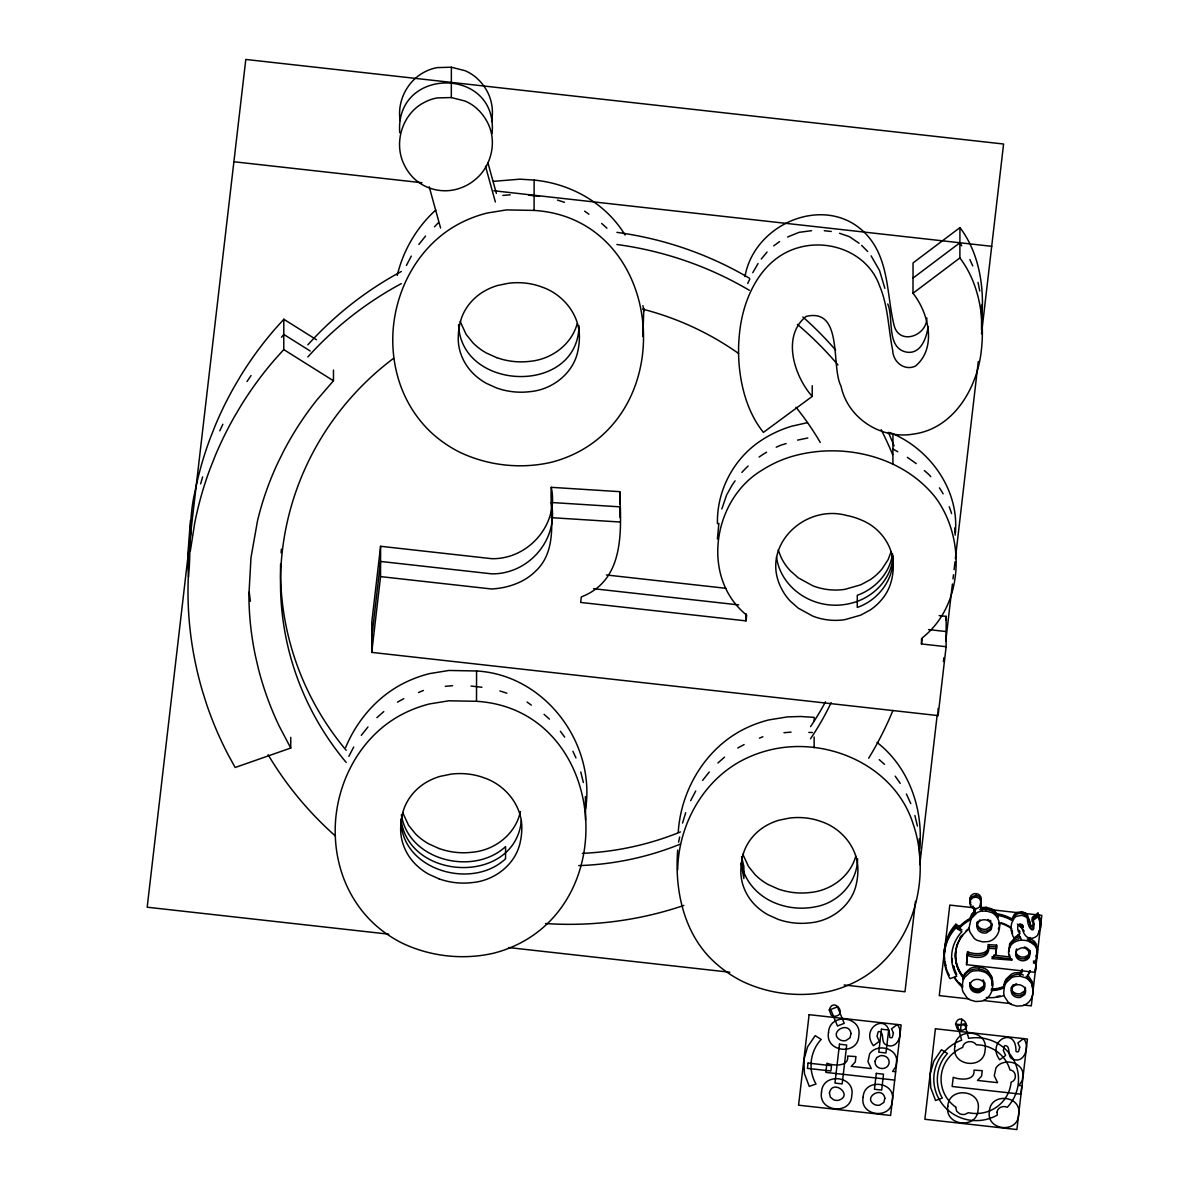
<?xml version="1.0" encoding="UTF-8"?>
<svg xmlns="http://www.w3.org/2000/svg" width="1189" height="1189" viewBox="0 0 1189 1189"><rect width="100%" height="100%" fill="white"/><g stroke="black" fill="none" stroke-linecap="round" stroke-linejoin="round"><path stroke-width="1.5" d="M290.755 737.343L290.74 748.044L235.154 767.485L228.392 755.164A362.273 354.738 0.1 0 1 206.455 703.799L202.249 690.423A374.921 367.119 0.1 0 1 192.796 649.12A362.021 354.5 0.1 0 1 188.219 579.058C191.578 550.225 188.011 520.931 194.818 492.499A361.56 354.054 0.1 0 1 210.156 438.384L215.358 425.246A374.862 367.074 0.1 0 1 234.07 387.094L241.218 374.981A362.14 354.619 0.1 0 1 274.391 329.769L283.814 319.261L316.437 339.727M190.374 550.819L194.758 522.833A361.56 354.054 0.1 0 1 210.096 468.719L215.298 455.58A374.862 367.074 0.1 0 1 234.01 417.413L241.174 405.315A362.14 354.619 0.1 0 1 274.332 360.089L283.77 349.581L283.814 319.261M290.74 748.044L279.177 726.048A323.898 317.166 0.1 0 1 258.281 668.263L255.486 656.224A313.034 306.539 0.1 0 1 248.902 594.976L250.998 557.582L257.537 520.693A313.153 306.658 0.1 0 1 278.018 462.462L283.517 451.359A323.884 317.151 0.1 0 1 317.151 399.653L333.455 380.777L333.485 370.076M939.132 615.605L946.176 616.378L946.117 646.712L938.106 715.6L371.726 652.389L371.785 622.07L380.599 546.286L491.681 558.681C528.659 559.484 559.276 523.977 551.265 487.327L619.781 491.666L620.019 504.344M371.726 652.389L380.554 576.606L380.599 546.286M451.315 97.557L437.21 97.914A42.061 41.184 0.1 0 0 424.518 102.299C402.105 113.52 393.039 143.438 404.557 165.479A48.259 47.263 0.1 0 0 412.033 176.448C420.312 185.543 432.439 190.671 444.701 190.76A43.473 42.566 0.1 0 0 458.315 188.783L462.655 187.223A46.579 45.613 0.1 0 0 474.307 180.312C491.339 167.129 497.567 141.818 487.564 122.571A50.919 49.864 0.1 0 0 479.613 111.246L476.328 108.08A42.076 41.199 0.1 0 0 464.973 101.02L451.315 97.557L451.374 67.223L437.27 67.595A42.061 41.184 0.1 0 0 424.577 71.979C407.158 80.956 396.977 101.333 400.128 120.654M476.507 701.302L448.892 700.797L429.571 703.918A123.017 120.461 0.1 0 0 400.5 715.213C356.388 739.186 332.058 790.893 335.506 840.177A139.128 136.245 0.1 0 0 343.027 876.605C349.834 895.317 361.084 912.394 376.036 925.592A125.499 122.898 0.1 0 0 401.778 942.936C430.046 956.521 463.086 960.251 493.658 953.192A123.076 120.52 0.1 0 0 522.432 941.926C624.27 886.117 599.806 708.897 476.507 701.302L476.566 670.982L448.952 670.462L429.63 673.598A123.017 120.461 0.1 0 0 400.559 684.879C375.65 698.538 356.492 721.396 345.642 747.495M534.084 210.423L506.469 209.903L487.148 213.039A123.076 120.52 0.1 0 0 458.077 224.32C413.965 248.308 389.635 300 393.083 349.298A139.202 136.304 0.1 0 0 400.604 385.712C407.396 404.423 418.662 421.501 433.613 434.698A125.44 122.824 0.1 0 0 459.355 452.043C487.624 465.627 520.663 469.358 551.235 462.298A123.061 120.505 0.1 0 0 580.009 451.032C681.847 395.224 657.383 218.003 534.084 210.423L534.143 180.089L520.069 179.167L493.509 181.323M380.554 576.606L491.622 589.001C507.48 588.079 523.814 582.759 535.347 571.433C558.785 549.764 549.764 515.149 551.265 487.327M946.117 646.712L921.49 643.962L922.203 637.884C964.041 605.142 965.78 537.978 935.297 497.27C901.931 455.432 841.723 441.862 791.532 456.576A115.496 113.104 0.1 0 0 762 470.205C712.91 499.35 700.262 577.72 746.677 615.144L746.008 620.881L580.663 602.437L581.302 596.923C625.251 579.95 621.134 530.101 619.781 491.666M677.671 869.709C678.503 826.028 701.807 782.317 740.702 761.138A119.049 116.581 0.1 0 1 768.778 750.244C826.444 735.501 894.99 765.478 913.301 824.438C932.176 880.365 911.963 950.992 858.503 980.197A118.766 116.299 0.1 0 1 830.71 991.076C801.163 997.883 769.238 994.286 741.921 981.163A121.204 118.692 0.1 0 1 717.056 964.413C684.284 936.531 674.371 891.364 677.7 850.09M746.008 620.881L746.008 613.747M981.579 318.325A159.757 156.443 0.1 0 0 981.178 282.863C978.666 263.096 972.112 243.582 959.939 227.604L913.048 262.918L912.989 293.252C928.609 312.9 937.155 347.976 915.441 366.093C904.457 371.28 892.969 361.917 892.716 350.473C888.287 328.892 888.287 306.153 879.488 285.628C868.104 253.495 830.71 238.617 799.008 247.505C761.971 257.463 743.422 296.611 739.662 332.013A170.874 167.322 0.1 0 0 739.989 372.633C742.857 394.005 749.783 415.377 763.412 432.395L812.206 396.413L812.236 385.712M814.138 747.703L814.153 737.002M814.183 720.95L814.183 717.383L800.583 716.491L787.504 716.893L768.837 719.91A119.049 116.581 0.1 0 0 740.747 730.819C704.126 750.854 680.807 791.057 678.235 832.33M892.894 464.111L892.954 433.777L889.937 432.514M921.49 643.962L921.505 638.612M938.106 715.6L938.121 708.466M955.867 924.21L955.852 927.896L961.886 931.686A39.579 38.761 0.1 0 0 955.153 941.599A38.613 37.81 0.1 0 0 952.166 963.655A39.519 38.702 0.1 0 0 956.699 976.273L949.952 978.636A44.573 43.636 0.1 0 1 945.121 965.958A44.246 43.324 0.1 0 1 944.512 952.33L944.527 948.644A44.409 43.488 0.1 0 1 955.867 924.21L960.385 927.048M812.206 396.413C794.133 376.036 781.426 336.13 806.172 316.393C843.655 307.55 830.754 366.807 841.009 386.113C847.802 418.632 881.525 439.885 913.925 434C953.964 428.382 977.417 387.644 981.326 350.428A159.757 156.443 0.1 0 0 981.133 313.197C978.621 293.415 972.052 273.901 959.88 257.939L959.939 227.604M996.65 945.151L995.951 954.291L991.908 958.602L1012.062 960.132C1006.429 955.599 1007.96 946.072 1013.92 942.535A14.03 13.733 0.1 0 1 1017.516 940.885L1018.854 940.544A17.449 17.092 0.1 0 1 1023.03 940.187L1025.854 940.514A16.438 16.096 0.1 0 1 1029.823 941.792L1034.133 944.854A12.113 11.86 0.1 0 1 1036.303 948.019C1038.383 952.894 1037.848 959.478 1033.375 962.897L1036.288 963.967L1036.288 960.296L1035.307 972.334L966.538 964.665L967.608 951.78C973.687 954.514 989.917 955.703 988.341 944.616L996.65 945.151L995.683 951.096M966.538 964.665L967.608 951.78M970.105 984.135L970.105 982.664L970.09 985.651M980.598 900.326A6.183 6.049 0.1 0 0 979.632 898.958L979.231 898.572A5.113 5.009 0.1 0 0 977.863 897.71C974.504 898.007 977.953 892.478 974.49 893.652A5.113 4.994 0.1 0 0 972.959 894.187L972.483 894.47A6.198 6.079 0.1 0 0 971.22 895.599M979.26 970.596L973.553 970.923A14.937 14.625 0.1 0 0 970.031 972.29L964.755 977.239A16.557 16.215 0.1 0 0 962.852 981.326L962.139 987.465A16.899 16.542 0.1 0 0 963.045 991.894L967.058 997.839A15.234 14.922 0.1 0 0 970.179 999.949L975.664 1001.51L981.341 1001.183A14.952 14.64 0.1 0 0 984.834 999.815C993.707 994.97 995.342 981.029 987.806 974.281A14.654 14.342 0.1 0 0 984.715 972.171L979.26 970.596L979.26 966.925L973.568 967.237A14.937 14.625 0.1 0 0 970.031 968.604L964.755 973.553A16.557 16.215 0.1 0 0 962.852 977.64M969.124 927.851A16.899 16.557 0.1 0 0 970.046 932.28L974.044 938.225A15.234 14.907 0.1 0 0 977.18 940.336L982.649 941.896L988.327 941.584A14.937 14.625 0.1 0 0 991.834 940.217C1000.692 935.371 1002.327 921.416 994.792 914.668A14.669 14.357 0.1 0 0 991.715 912.558L986.246 910.997L986.261 907.311L980.553 907.623M967.608 955.466C977.611 959.3 991.507 958.275 988.341 944.616M990.705 920.39L990.69 921.861L990.021 921.014M1020.251 976.243L1014.752 976.541A14.461 14.149 0.1 0 0 1011.334 977.863L1006.236 982.649A15.992 15.665 0.1 0 0 1004.408 986.602L1003.709 992.533A16.334 16.007 0.1 0 0 1004.601 996.798L1008.465 1002.55A14.714 14.417 0.1 0 0 1011.482 1004.586L1016.788 1006.102L1022.272 1005.79A14.417 14.119 0.1 0 0 1025.646 1004.467C1034.207 999.786 1035.797 986.305 1028.515 979.781A14.164 13.867 0.1 0 0 1025.527 977.744L1020.251 976.243L1020.266 972.557L1014.752 972.855A14.461 14.149 0.1 0 0 1011.349 974.192L1006.251 978.963A15.992 15.665 0.1 0 0 1004.408 982.917L1003.694 987.375M1029.823 941.807L1029.823 938.121A16.438 16.096 0.1 0 0 1028.544 937.586M1037.967 913.078L1037.952 916.764L1040.538 923.481A19.396 18.994 0.1 0 1 1040.553 928L1037.536 935.267A8.873 8.68 0.1 0 1 1035.277 937.125C1026.731 941.911 1021.708 931.715 1021.886 924.626C1016.833 921.148 1016.491 931.537 1020.028 933.573L1014.098 937.943A12.559 12.291 0.1 0 1 1012.865 936.07L1011.259 930.69A20.748 20.317 0.1 0 1 1011.215 925.755A18.058 17.686 0.1 0 1 1011.854 922.709L1014.217 918.19A8.531 8.353 0.1 0 1 1016.506 916.303L1021.931 915.307L1025.899 916.927A7.669 7.52 0.1 0 1 1027.445 918.711C1027.697 931.344 1037.581 934.807 1032.26 921.059L1032.26 917.373L1037.967 913.078L1040.538 919.796A19.396 18.994 0.1 0 1 1040.568 924.314L1039.929 927.212M1034.103 923.511L1032.988 927.777A1.62 1.59 0.1 0 1 1032.32 928.148L1030.967 928.074A1.546 1.516 0.1 0 1 1030.358 927.613C1032.215 915.976 1017.695 906.568 1012.196 919.87M401.02 819.92C400.886 869.962 471.765 890.65 505.563 858.755L505.578 846.613C473.267 876.427 408.436 860.613 401.362 814.762M579.028 325.771C577.765 395.833 460.738 391.463 458.582 324.582M857.551 858.651C857.522 882.283 838.438 902.808 815.505 906.791A69.066 67.639 0.1 0 1 772.82 902.035C756.932 894.812 743.779 880.276 741.505 862.56M955.139 535.139L955.183 531.572M991.715 923.898L991.745 926.499A8.204 8.026 0.1 0 1 991.567 928.059L991.24 929.129A5.603 5.499 0.1 0 1 990.734 930.066L986.424 932.889A8.68 8.486 0.1 0 1 981.059 932.295L980.449 931.983A7.327 7.179 0.1 0 1 978.829 930.779A6.257 6.138 0.1 0 1 977.655 929.144L977.388 928.52A5.588 5.469 0.1 0 1 977.12 927.494L977.046 926.394A8.219 8.055 0.1 0 1 977.224 924.819L977.551 923.749A5.603 5.484 0.1 0 1 978.057 922.813L978.458 922.263A6.272 6.138 0.1 0 1 979.974 920.94A7.342 7.193 0.1 0 1 981.832 920.108L982.486 919.944A8.65 8.472 0.1 0 1 985.22 919.825A8.115 7.951 0.1 0 1 987.212 920.301A8.219 8.055 0.1 0 1 988.46 920.895L989.545 921.668A6.495 6.361 0.1 0 1 990.809 923.154L991.403 924.358A5.618 5.499 0.1 0 1 991.671 925.384L989.887 929.263L986.424 931.046A8.665 8.486 0.1 0 1 981.059 930.452L977.388 926.677L977.432 921.505M1015.703 951.616L1015.986 954.395A6.748 6.614 0.1 0 0 1018.334 957.457L1019.463 958.141A7.446 7.297 0.1 0 0 1024.65 958.72L1028.901 955.822L1029.54 950.383M1037.343 952.805L1037.388 949.996A12.217 11.964 0.1 0 0 1034.133 943.011L1027.222 938.998M741.178 863.556L743.853 878.567L743.868 866.439L741.535 856.57M892.984 555.263C894.871 578.374 878.82 600.073 857.269 607.416L857.284 595.288C875.297 588.882 890.175 572.89 892.508 553.554M970.061 982.694L971.012 987.494L974.073 990.065A8.665 8.472 0.1 0 0 979.439 990.66L982.783 988.98M1011.363 987.435L1011.72 992.131L1011.735 987.048M1029.867 950.591L1029.689 955.763A5.93 5.811 0.1 0 1 1028.901 957.68L1028.5 958.2A6.673 6.525 0.1 0 1 1026.508 959.85L1024.65 960.563A7.461 7.312 0.1 0 1 1019.463 959.984L1017.829 958.884A6.673 6.525 0.1 0 1 1016.253 956.833L1015.986 956.224A5.677 5.559 0.1 0 1 1015.659 954.559L1016.149 951.676A5.306 5.202 0.1 0 1 1016.625 950.784A6.272 6.138 0.1 0 1 1017.457 949.773L1020.875 948.049A8.531 8.353 0.1 0 1 1024.205 948.034A8.234 8.07 0.1 0 1 1026.092 948.629L1029.525 952.211A5.469 5.351 0.1 0 1 1029.793 953.206L1028.901 956.565A6.718 6.584 0.1 0 1 1026.3 958.854L1025.498 959.196L1026.3 957.383A6.718 6.584 0.1 0 0 1028.901 955.094L1029.496 953.875M399.712 132.752C394.852 65.885 498.756 66.569 492.053 133.554M955.57 1024.086L957.427 1029.08A5.246 5.142 0.1 0 0 960.444 1030.402C974.965 1029.644 959.582 1010.115 955.57 1024.086L966.761 1025.334M585.568 820.098L585.404 796.511M642.892 336.532L643.739 310.879L642.967 305.618M919.662 856.66L919.275 838.795M992.473 985.919C996.174 967.92 967.073 961.886 962.852 979.483M999.459 926.305L999.563 923.199M1033.018 990.972L1031.784 982.411L1026.181 976.258M190.27 539.301L191.102 532.092M717.443 523.74C716.64 490.403 733.955 457.839 762.045 439.885A115.496 113.104 0.1 0 1 791.592 426.242L807.45 422.66M717.413 538.914L718.884 523.338M981.534 329.933L981.549 305.112M955.376 532.821C959.181 490.492 930.972 450.482 892.954 433.777M620.108 517.705L619.751 506.826L551.235 502.486C559.246 539.271 528.615 574.436 491.652 573.841L380.569 561.446L371.756 637.23M585.597 809.025C595.704 742.709 544.503 674.758 476.566 670.982M643.65 311.637L643.903 308.397M919.692 848.515C923.496 809.174 908.857 766.935 876.992 742.412M999.473 924.462L999.592 922.887M190.433 520.5L188.278 548.738A362.021 354.5 0.1 0 0 188.397 576.858M945.745 620.004L946.176 616.378M915.5 901.366L904.992 991.775L844.145 984.982M919.781 864.611L937.185 715.005M943.412 661.485L943.828 657.799M945.76 641.198L952.419 583.992M952.998 578.954L953.489 574.763M954.083 569.739L954.99 561.847M955.361 558.681L978.294 361.486M981.519 333.841L1003.59 144.018L245.796 59.45L147.183 907.207L388.729 934.168M966.538 962.822L967.608 953.623C973.746 956.164 989.872 957.606 988.327 946.459L996.65 946.994L995.683 952.939M1029.852 950.962L1029.704 952.092M1033.375 961.054L1036.288 962.139M1035.307 970.492L1036.095 963.803M960.444 1030.402L961.812 1019.122M992.235 985.622L991.73 976.57L987.821 970.596A14.654 14.342 0.1 0 0 984.73 968.485L979.26 966.925M1032.795 990.615L1032.305 981.876L1028.515 976.11A14.164 13.867 0.1 0 0 1027.415 975.218M491.547 121.546C493.465 111.692 492.187 101.214 487.624 92.237A50.919 49.864 0.1 0 0 479.672 80.911L476.388 77.761A42.076 41.199 0.1 0 0 465.018 70.686L451.374 67.223M1034.088 923.259C1030.224 931.849 1028.975 918.384 1027.459 915.025A7.669 7.52 0.1 0 0 1025.899 913.241L1021.931 911.621L1016.506 912.617A8.531 8.353 0.1 0 0 1014.217 914.504L1011.854 919.038M200.659 483.864L202.635 476.878M721.827 508.981L726.642 494.921L732.052 485.261A104.439 102.269 0.1 0 1 735.084 480.832M678.592 842.184L679.662 836.982M682.531 823.07L685.711 812.726M1003.798 987.717C1004.437 978.354 1014.633 971.814 1023.417 975.054M521.406 820.291C515.179 885.656 408.288 881.287 400.961 819.102M928.074 326.603C926.707 337.661 920.881 354.396 906.702 352.152C885.924 348.258 893.875 318.399 887.752 303.953M1025.527 990.14L1023.774 993.826L1020.43 995.55A8.382 8.219 0.1 0 1 1015.243 994.97L1012.285 992.503L1011.393 989.991M892.88 557.953C890.65 580.559 871.953 598.513 850.328 603.432A61.352 60.089 0.1 0 1 807.658 598.662C791.428 590.651 778.78 575.119 776.506 556.898M520.351 811.567C515.863 834.009 494.698 850.313 472.36 852.231A70.968 69.497 0.1 0 1 439.157 848.53M397.23 275.432C403.205 250.448 416.744 227.203 435.843 209.977M969.466 919.528L971.755 913.94L975.783 909.763M1039.914 928.728L1040.286 920.137L1037.952 914.921L1032.26 919.216M970.194 897.472L970.001 900.281A6.227 6.108 0.1 0 0 970.521 901.856A5.9 5.782 0.1 0 0 970.789 902.332M1037.016 953.741L1036.095 956.045M926.826 318.013C926.84 335.863 899.791 345.598 894.217 325.905C886.89 296.641 889.342 263.215 869.679 238.29C831.973 191.087 754.777 220.545 744.968 276.591M577.17 323.72C571.523 344.751 551.191 359.435 529.922 361.337A71.013 69.527 0.1 0 1 496.749 357.636M855.753 856.154C850.298 876.471 830.665 890.665 810.11 892.508A68.739 67.312 0.1 0 1 793.806 892.582A68.769 67.342 0.1 0 1 777.933 888.911L767.975 884.423A58.38 57.161 0.1 0 1 755.178 874.762L748.49 866.469L742.813 854.192M891.156 551.666L888.109 559.662L882.104 568.877A55.051 53.906 0.1 0 1 870.229 579.697L860.777 584.81L844.918 589.343A61.025 59.762 0.1 0 1 828.599 589.655A61.159 59.896 0.1 0 1 812.726 585.746L798.324 577.854L790.299 570.765A55.051 53.906 0.1 0 1 781.203 557.611L778.171 550.002M998.359 928.921L998.849 927.494M219.802 430.834L222.863 424.265M406.415 265.429L411.29 256.111M348.853 756.323L353.713 747.004M690.631 800.717L695.699 791.012M969.852 919.87L974.623 912.498M980.435 903.818L981.178 900.549A6.346 6.213 0.1 0 0 981.178 898.706M747.703 283.502L749.873 278.865M752.756 272.682L758.077 263.527M1016.03 950.16L1016.625 948.941M1038.696 931.819L1039.587 930.006M977.432 922.976L979.974 919.84M247.015 381.535L251.057 375.531M1036.095 957.888L1037.447 949.535L1036.318 944.334A12.113 11.86 0.1 0 0 1034.133 941.168L1029.823 938.121M981.178 902.392A6.346 6.213 0.1 0 1 981.044 904.071A5.559 5.455 0.1 0 1 980.435 905.661L980.122 906.137A6.079 5.96 0.1 0 1 978.993 907.341A5.663 5.544 0.1 0 1 977.061 908.366A5.276 5.172 0.1 0 1 975.396 908.604L972.23 907.579A5.41 5.306 0.1 0 1 971.428 906.865A5.9 5.782 0.1 0 1 970.521 905.542A6.227 6.108 0.1 0 1 970.001 903.967L970.179 901.158A5.529 5.41 0.1 0 1 971.22 899.285A6.198 6.079 0.1 0 1 972.468 898.156L972.944 897.873A5.113 4.994 0.1 0 1 974.49 897.338L976.199 897.294M418.87 244.429L425.543 236.076M361.293 735.322L367.966 726.969M702.61 780.385L709.268 771.988M761.257 259.024L767.068 252.053M281.54 337.26L283.799 334.421L310.195 350.993M1012.344 985.815L1013.177 984.804M1012.344 986.558L1014.202 984.745M434.475 226.772L438.31 222.789M376.898 717.666L383.779 711.587M717.903 762.996L724.532 757.125M773.697 245.87L779.568 241.575M981.891 989.694L984.373 986.558L984.418 982.129M913.018 278.077L959.909 242.779L961.723 245.826M912.989 293.252L959.88 257.939M1032.26 921.059L1037.952 916.764M397.483 702.134L403.799 698.671M737.774 748L744.121 744.552M787.608 236.997L799.038 232.345L811.582 230.681M1025.498 958.468L1027.058 957.68M418.513 692.518L423.418 690.467M759.444 738.161L762.848 736.734M786.107 443.586L781.173 445.087A104.439 102.269 0.1 0 0 776.209 447.198M797.626 440.108L807.821 437.968M1018.854 938.701L1016.253 939.488A12.678 12.41 0.1 0 0 1010.293 944.363L1008.644 952.107M1015.361 984.15L1016.625 983.779M502.858 195.427L510.185 194.803M783.967 732.721L791.042 732.112M979.81 909.674C986.736 907.668 995.163 910.611 998.18 917.447M445.281 686.321L452.608 685.696M824.274 230.725L831.245 231.469M528.585 195.145L539.509 196.363M471.022 686.038L481.931 687.257M808.817 732.439L812.384 732.513M551.206 517.646L619.722 522.001M988.327 948.302L996.65 948.822M986.246 910.997L980.553 911.309A14.952 14.64 0.1 0 0 977.016 912.676L970.997 918.919L969.124 927.851M233.891 161.749L421.961 182.734M493.866 190.76L991.7 246.316M606.435 574.971L725.84 588.302M593.549 588.704L738.681 604.904M928.55 629.59L946.147 631.552M973.717 907.757L949.803 905.082L939.265 995.609L968.723 998.894M981.088 908.574L1041.817 915.352L1031.294 1005.879L1023.922 1005.047M993.736 955.124L1010.16 956.952M991.908 956.759L1011.988 959.003M508.565 947.544L729.823 972.23M983.437 1000.529L1011.051 1003.62M895.599 1071.705L892.612 1071.378L895.986 1066.384L896.699 1059.577A12.217 11.964 0.1 0 0 893.444 1052.592C888.867 1047.999 881.554 1046.796 875.565 1049.07A12.678 12.41 0.1 0 0 869.605 1053.944L867.955 1061.688L871.299 1068.569L851.22 1066.34L855.263 1062.03L855.961 1056.575L847.653 1056.04C849.184 1067.187 833.058 1065.745 826.92 1063.204L825.85 1072.404L894.633 1080.073M976.214 893.608L977.863 894.024A5.113 5.009 0.1 0 1 979.246 894.886L979.647 895.272A6.183 6.049 0.1 0 1 980.613 896.64M534.143 180.089C570.631 183.552 605.974 203.304 625.072 235.05M986.261 907.311L991.715 908.872A14.669 14.357 0.1 0 1 994.807 910.982L998.18 915.604M1020.266 972.557L1021.901 972.81M557.478 200.079L564.448 202.308M499.9 690.972L506.871 693.187M839.597 233.282L849.466 236.7L859.112 243.284M1024.324 946.949L1026.092 947.529M496.616 357.621L486.316 352.97A60.401 59.138 0.1 0 1 473.059 342.967L466.133 334.391L460.262 321.684M439.038 848.515L428.739 843.863A60.357 59.108 0.1 0 1 415.481 833.861L408.555 825.285L402.685 812.577M438.994 878.849L428.679 874.197A60.357 59.108 0.1 0 1 415.437 864.195C406.014 854.728 400.277 841.515 400.678 828.079A67.743 66.331 0.1 0 1 402.179 815.134C404.884 801.921 413.519 790.328 424.859 783.194A60.476 59.227 0.1 0 1 440.064 776.372L451.166 774.113A71.072 69.586 0.1 0 1 468.05 774.024A66.807 65.425 0.1 0 1 484.473 777.963C505.682 785.245 522.506 806.053 521.808 828.956A67.535 66.138 0.1 0 1 520.292 841.901C515.818 864.344 494.639 880.648 472.301 882.565A70.968 69.497 0.1 0 1 439.098 878.864M892.924 448.937L897.725 451.731M907.341 457.319L916.214 463.606M987.851 919.469L989.025 920.152M283.77 349.581L333.455 380.777M961.886 929.843L955.852 926.053C944.854 937.779 941.257 955.644 947.039 970.655M584.631 211.152L588.897 214.228M601.664 223.443L606.955 228.199M879.221 759.637L884.542 764.378M527.069 702.045L531.32 705.107M544.101 714.336L549.377 719.092M1027.222 948.168L1028.961 949.952M861.624 245.395L867.688 251.488M924.343 470.591L928.416 474.099A100.619 98.524 0.1 0 1 930.794 476.67M895.198 776.164L900.222 783.343M560.405 731.294L564.686 737.15M871.121 255.873L879.518 270.453L884.869 288.362M983.035 979.885L983.823 980.925M1018.973 930.274L1020.028 931.745M971.086 904.621C965.2 897.011 980.316 890.962 981.178 900.549A5.559 5.455 0.1 0 1 980.435 901.975M969.867 259.559L972.736 265.905M906.404 793.984L910.804 803.63M572.935 751.314L575.966 757.958M1009.253 954.485L1009.803 955.599M956.699 974.43L953.266 966.152M947.767 972.201L949.223 975.262M1033.092 920.494L1033.731 921.951M1025.23 989.159L1024.665 987.985A6.272 6.138 0.1 0 0 1023.432 986.543L1021.188 985.235A7.847 7.684 0.1 0 0 1019.27 984.774A8.368 8.189 0.1 0 0 1016.625 984.878L1015.986 985.042A7.089 6.941 0.1 0 0 1014.202 985.844A6.049 5.93 0.1 0 0 1012.731 987.123L1012.329 987.658A5.544 5.425 0.1 0 0 1011.735 988.891L1011.542 989.59A7.951 7.788 0.1 0 0 1011.363 991.106L1011.438 992.176A5.395 5.291 0.1 0 0 1011.69 993.172L1011.958 993.781A6.049 5.915 0.1 0 0 1013.087 995.342A7.089 6.941 0.1 0 0 1014.648 996.516L1015.243 996.813A8.397 8.234 0.1 0 0 1020.415 997.393L1024.591 994.658A5.573 5.455 0.1 0 0 1025.2 993.424L1025.394 992.726A7.907 7.743 0.1 0 0 1025.572 991.21L1025.542 990.482A5.573 5.455 0.1 0 0 1025.23 989.159L1025.2 989.753A5.573 5.455 0.1 0 1 1024.606 990.987L1020.43 993.707A8.397 8.234 0.1 0 1 1015.243 993.142L1014.648 992.845A7.089 6.941 0.1 0 1 1013.102 991.671A6.049 5.915 0.1 0 1 1011.958 990.095L1011.705 989.486A5.395 5.291 0.1 0 1 1011.438 988.505L1011.363 987.791M1012.538 931.7L1011.973 930.229M914.876 815.476L917.418 826.028M580.782 771.988L583.353 782.496M1011.542 930.497L1012.538 933.528M978.012 282.387L979.751 290.978M980.375 904.22L982.159 910.7M980.375 904.963L981.713 909.808M980.375 905.691L981.713 910.551M973.806 907.697L975.143 912.543M973.806 908.426L975.143 913.286M972.914 905.929L975.143 914.014M487.966 162.997L496.363 193.421M485.484 166.192L495.352 201.981M429.214 186.822L440.569 227.991M970.09 984.18L971.012 986.766L974.073 989.322A8.665 8.472 0.1 0 0 979.439 989.917L982.783 988.252L982.783 989.724L979.424 991.403A8.665 8.472 0.1 0 1 974.073 990.794L970.997 988.237L970.09 984.923M1025.23 987.316L1025.542 988.654M1008.896 951.468L1009.639 943.694L1013.935 938.864A14.03 13.733 0.1 0 1 1017.516 937.2L1018.854 936.858A17.449 17.092 0.1 0 1 1020.236 936.635M1022.436 924.789L1022.971 927.583M1022.971 925.741L1023.194 927.182M951.854 958.839L952.226 961.797M249.229 592.167L250.389 601.218M977.046 922.709L977.135 923.823A5.588 5.469 0.1 0 0 977.403 924.834L977.67 925.458A6.257 6.138 0.1 0 0 978.844 927.093A7.327 7.179 0.1 0 0 980.449 928.312L981.059 928.609A8.68 8.486 0.1 0 0 986.424 929.218L990.749 926.38A5.603 5.499 0.1 0 0 991.24 925.443L991.581 924.388A8.204 8.026 0.1 0 0 991.745 923.199M892.924 710.457A348.749 341.511 0.1 0 1 868.683 758.225M683.838 905.438A348.749 341.511 0.1 0 1 545.439 923.526M335.476 836.075A348.749 341.511 0.1 0 1 268.12 754.762M307.832 356.953A348.749 341.511 0.1 0 1 401.302 283.621M616.883 244.503A348.749 341.511 0.1 0 1 749.323 290.279M797.343 324.359A348.749 341.511 0.1 0 1 837.933 364.904M881.138 429.69A348.749 341.511 0.1 0 1 892.642 454.57M307.862 344.825A348.749 341.511 0.1 0 1 401.332 271.478M616.913 232.375A348.749 341.511 0.1 0 1 749.338 278.152M802.872 316.987A348.749 341.511 0.1 0 1 835.659 350.101M888.257 432.276A348.749 341.511 0.1 0 1 894.054 445.845M831.185 702.64A288.927 282.923 0.1 0 1 810.526 738.755M680.42 844.056A288.927 282.923 0.1 0 1 578.746 865.607M346.192 762.431A288.927 282.923 0.1 0 1 393.589 358.32M642.818 309.185A288.927 282.923 0.1 0 1 738.562 353.46M795.961 407.233A288.927 282.923 0.1 0 1 820.276 442.457M825.493 701.822A288.927 282.923 0.1 0 1 810.541 726.628M680.45 831.928A288.927 282.923 0.1 0 1 582.432 853.345M346.207 750.304A288.927 282.923 0.1 0 1 280.604 563.749M281.094 552.796A288.927 282.923 0.1 0 1 281.362 549.199M1030.15 970.893A42.343 41.466 0.1 0 1 1027.311 976.778M1003.813 995.594A42.343 41.466 0.1 0 1 986.305 997.482M962.629 987.405A42.343 41.466 0.1 0 1 954.187 977.477M958.2 929.441A42.343 41.466 0.1 0 1 970.774 919.543M995.862 915.084A42.343 41.466 0.1 0 1 1011.794 920.36M1017.368 924.121A42.343 41.466 0.1 0 1 1024.219 931.091M962.629 985.934A42.343 41.466 0.1 0 1 959.449 982.887M958.2 927.97A42.343 41.466 0.1 0 1 970.774 918.071M995.862 913.598A42.343 41.466 0.1 0 1 1011.809 918.874M1019.865 924.834A42.343 41.466 0.1 0 1 1022.154 927.152M1029.065 937.526A42.343 41.466 0.1 0 1 1030.283 940.425M1022.258 970.893A35.09 34.362 0.1 0 1 1019.776 975.218M1003.679 988.074A35.09 34.362 0.1 0 1 991.373 990.556M963.432 978.027A35.09 34.362 0.1 0 1 969.184 928.951M998.819 922.827A35.09 34.362 0.1 0 1 1011.809 928.891M1018.052 934.896A35.09 34.362 0.1 0 1 1021.217 939.548M1022.272 969.421A35.09 34.362 0.1 0 1 1019.776 973.732M1003.679 986.602A35.09 34.362 0.1 0 1 991.388 989.085M963.432 976.555A35.09 34.362 0.1 0 1 956.015 948.644M956.491 946.474A35.09 34.362 0.1 0 1 957.115 944.304M959.924 937.972A35.09 34.362 0.1 0 1 961.158 935.981M944.527 952.33A44.409 43.488 0.1 0 1 955.852 927.896M944.556 958.884A44.246 43.324 0.1 0 1 944.512 948.644M945.968 965.602A44.573 43.636 0.1 0 1 945.136 962.273M954.128 967.177A39.519 38.702 0.1 0 1 953.608 965.78M952.419 961.44A39.519 38.702 0.1 0 1 952.136 959.969A38.613 37.81 0.1 0 1 951.943 958.483M970.283 897.695A5.559 5.455 0.1 0 1 971.324 895.793M980.583 896.833A5.559 5.455 0.1 0 1 981.163 898.914M980.435 900.311A5.529 5.41 0.1 0 1 980.999 902.362M962.614 986.766A16.899 16.542 0.1 0 1 962.317 985.295M984.745 982.813A8.204 8.026 0.1 0 1 984.581 983.987L984.373 984.715A5.752 5.633 0.1 0 1 983.749 985.993L979.439 988.817A8.665 8.486 0.1 0 1 974.073 988.222L973.464 987.91A7.327 7.179 0.1 0 1 971.844 986.707A6.257 6.138 0.1 0 1 970.685 985.072L970.402 984.447A5.588 5.469 0.1 0 1 970.135 983.422M1011.586 920.033A18.058 17.686 0.1 0 1 1011.854 919.038M1029.689 952.077A5.93 5.811 0.1 0 1 1028.916 953.994L1028.515 954.529A6.673 6.525 0.1 0 1 1026.508 956.179L1024.65 956.877A7.461 7.312 0.1 0 1 1019.478 956.298L1017.829 955.198A6.673 6.525 0.1 0 1 1016.253 953.147L1016.001 952.552A5.677 5.559 0.1 0 1 1015.807 951.899M939.414 487.832A100.619 98.524 0.1 0 1 943.115 493.836M949.223 506.767A100.619 98.524 0.1 0 1 951.572 513.589M954.752 527.946A100.619 98.524 0.1 0 1 955.198 531.572M741.877 472.405A104.439 102.269 0.1 0 1 748.104 466.029M759.102 457.052A104.439 102.269 0.1 0 1 766.593 452.206M1030.016 970.506A42.343 41.466 0.1 0 1 1027.801 975.203M1000.053 995.892A42.343 41.466 0.1 0 1 996.501 996.531M961.633 985.77A42.343 41.466 0.1 0 1 954.767 977.655M958.453 928.416A42.343 41.466 0.1 0 1 971.086 918.636M997.051 914.504A42.343 41.466 0.1 0 1 1011.913 919.677M1018.988 924.76A42.343 41.466 0.1 0 1 1021.485 927.167M1022.466 969.748A35.09 34.362 0.1 0 1 1019.999 974.148M1004.571 986.974A35.09 34.362 0.1 0 1 991.284 989.828M963.997 977.938A35.09 34.362 0.1 0 1 962.778 934.465M966.092 930.853A35.09 34.362 0.1 0 1 968.574 928.683M1001.391 922.813A35.09 34.362 0.1 0 1 1011.081 927.628M1018.795 935.104A35.09 34.362 0.1 0 1 1020.786 938.062M893.415 1033.078L892.3 1037.358A1.62 1.59 0.1 0 1 891.631 1037.729L890.279 1037.655A1.546 1.516 0.1 0 1 889.669 1037.194C890.041 1010.858 859.335 1027.043 873.41 1045.696L879.34 1041.311L877.021 1036.303L878.151 1031.889A1.724 1.694 0.1 0 1 878.864 1031.517C885.032 1031.71 880.306 1042.723 886.132 1044.819C897.769 1050.645 904.205 1032.23 897.264 1024.502L891.572 1028.797L893.415 1033.078M1019.716 1047.182L1018.601 1051.448A1.62 1.59 0.1 0 1 1017.933 1051.819L1016.58 1051.745A1.546 1.516 0.1 0 1 1015.971 1051.299C1016.342 1024.963 985.636 1041.133 999.711 1059.785L1005.641 1055.416L1003.323 1050.392L1004.452 1045.978A1.724 1.694 0.1 0 1 1005.166 1045.607C1011.334 1045.815 1006.607 1056.813 1012.434 1058.909C1024.071 1064.735 1030.506 1046.32 1023.566 1038.606L1017.873 1042.887L1019.716 1047.182M955.718 1107.078L956.625 1111.18L959.686 1113.736A8.665 8.472 0.1 0 0 965.052 1114.331L968.396 1112.666A35.09 34.362 0.1 0 0 1011.111 1082.139C1017.398 1080.385 1016.446 1070.486 1009.937 1069.892A35.09 34.362 0.1 0 0 976.318 1044.804C973.018 1039.691 963.343 1040.895 962.718 1047.42A35.09 34.362 0.1 0 0 955.718 1107.078M851.042 1033.479L850.061 1037.804L845.736 1040.628A8.665 8.486 0.1 0 1 840.37 1040.033C827.529 1032.884 848.574 1019.999 851.042 1033.479M875.015 1061.197L875.312 1063.962A6.748 6.614 0.1 0 0 877.645 1067.038L878.79 1067.722A7.446 7.297 0.1 0 0 883.962 1068.302L885.225 1067.885A6.748 6.614 0.1 0 0 888.213 1065.403C890.591 1061.851 888.317 1056.724 884.155 1055.921A8.501 8.323 0.1 0 0 880.202 1055.787L876.769 1057.511L875.015 1061.197M884.854 1098.22L883.903 1102.396L879.741 1105.131A8.382 8.219 0.1 0 1 874.554 1104.551C862.144 1097.655 882.491 1085.2 884.854 1098.22M1023.001 1073.667L1022.287 1080.474L1018.914 1085.468L1021.901 1085.81L1020.935 1094.177L952.151 1086.493L953.221 1077.293C959.36 1079.835 975.485 1081.291 973.954 1070.13L982.263 1070.665L981.564 1076.119L977.521 1080.429L997.601 1082.674L994.257 1075.777L995.906 1068.049A12.678 12.41 0.1 0 1 1001.866 1063.159C1007.856 1060.885 1015.168 1062.089 1019.746 1066.682A12.217 11.964 0.1 0 1 1023.001 1073.667M829.417 1092.944L830.323 1097.075L833.385 1099.647A8.665 8.472 0.1 0 0 838.75 1100.241C853.836 1095.173 832.568 1078.26 829.417 1092.944M997.021 1112.176L997.333 1115.059A42.343 41.466 0.1 0 1 937.779 1096.689A42.343 41.466 0.1 0 1 961.648 1040.197L957.635 1025.631L964.651 1023.788L968.663 1038.339A42.343 41.466 0.1 0 1 1013.281 1059.206A42.343 41.466 0.1 0 1 1007.291 1107.271C1003.338 1105.324 997.437 1107.39 997.021 1112.176M829.268 1009.996L831.126 1014.99A5.246 5.142 0.1 0 0 834.143 1016.313C848.664 1015.555 833.281 996.025 829.268 1009.996M821.54 1092.126C817.869 1111.893 851.042 1115.639 851.785 1095.5C855.664 1075.569 822.402 1072.047 821.54 1092.126M828.525 1032.513C824.854 1052.28 858.027 1056.04 858.77 1035.887C862.649 1015.956 829.402 1012.434 828.525 1032.513M863.11 1097.284C859.558 1116.397 891.616 1120.008 892.33 1100.553C896.075 1081.291 863.957 1077.903 863.11 1097.284M947.841 1106.216C944.17 1125.983 977.343 1129.743 978.086 1109.59C981.965 1089.659 948.703 1086.151 947.841 1106.216M954.826 1046.602C951.155 1066.384 984.329 1070.13 985.072 1049.991C988.951 1030.06 955.703 1026.538 954.826 1046.602M989.411 1111.388C985.859 1130.486 1017.918 1134.113 1018.631 1114.643C1022.377 1095.396 990.259 1091.992 989.411 1111.388M803.823 1060.068L804.448 1073.697L809.263 1086.374L816.026 1084.011C807.747 1070.055 809.991 1051.135 821.213 1039.424L815.178 1035.634L807.554 1046.929L803.823 1060.068M930.125 1074.157L930.749 1087.786L935.565 1100.479L942.312 1098.116C934.049 1084.145 936.293 1065.225 947.499 1053.513L941.465 1049.724L933.855 1061.019L930.125 1074.157M893.266 566.826C893.117 578.448 889.654 590.249 882.045 599.197A55.051 53.906 0.1 0 1 870.17 610.016L860.717 615.144L844.874 619.662A61.025 59.762 0.1 0 1 828.555 619.989A61.159 59.896 0.1 0 1 812.681 616.065L798.28 608.173L790.239 601.099A55.051 53.906 0.1 0 1 781.158 587.946C760.068 546.331 804.403 503.735 846.642 515.476A67.297 65.885 0.1 0 1 862.174 520.381C880.455 527.975 893.95 546.791 893.266 566.826M809.115 1014.663L798.577 1105.19L890.606 1115.46L901.128 1024.933L809.115 1014.663M808.044 1063.085L807.435 1068.376L830.888 1070.992L831.512 1065.701L808.044 1063.085M839.493 1044.21L834.96 1083.09L842.184 1083.892L846.702 1045.027L839.493 1044.21M876.308 1073.385L874.45 1089.287L881.673 1090.09L883.516 1074.187L876.308 1073.385M881.435 1029.213L878.775 1052.176L885.983 1052.978L888.659 1030.016L881.435 1029.213M935.416 1028.767L924.879 1119.28L1016.907 1129.55L1027.43 1039.037L935.416 1028.767M460.515 321.208L459.757 324.24A67.728 66.331 0.1 0 0 458.255 337.186C457.839 350.621 463.576 363.834 472.999 373.301A60.401 59.138 0.1 0 0 486.256 383.304L496.556 387.956A71.058 69.586 0.1 0 0 512.994 391.746A71.013 69.527 0.1 0 0 529.878 391.671C552.216 389.754 573.38 373.45 577.869 351.008A67.535 66.123 0.1 0 0 579.385 338.062C580.083 315.159 563.259 294.352 542.035 287.069A66.807 65.41 0.1 0 0 525.627 283.131A71.058 69.586 0.1 0 0 508.743 283.22L497.641 285.479A60.461 59.197 0.1 0 0 482.422 292.301C472.018 298.915 463.755 309.214 460.515 321.208M743.051 854.742L742.322 857.685A65.469 64.102 0.1 0 0 740.866 870.185C740.465 883.174 746.008 895.941 755.119 905.082A58.38 57.161 0.1 0 0 767.916 914.757L777.874 919.246A68.769 67.342 0.1 0 0 793.762 922.917A68.739 67.312 0.1 0 0 810.066 922.827C831.646 920.985 852.097 905.215 856.437 883.546A65.098 63.745 0.1 0 0 857.893 871.032C858.577 848.901 842.317 828.807 821.822 821.762A64.607 63.255 0.1 0 0 805.964 817.973A68.62 67.193 0.1 0 0 789.645 818.047L778.914 820.232A58.395 57.176 0.1 0 0 764.215 826.831C754.168 833.221 746.187 843.164 743.051 854.742M970.328 984.061L970.239 984.418A8.219 8.055 0.1 0 0 970.046 985.993L970.135 987.108A5.588 5.469 0.1 0 0 970.402 988.133L970.67 988.758A6.257 6.138 0.1 0 0 971.844 990.378A7.327 7.179 0.1 0 0 973.449 991.596L974.059 991.908A8.665 8.486 0.1 0 0 979.424 992.503L983.749 989.679A5.752 5.633 0.1 0 0 984.373 988.401L984.581 987.673A8.204 8.026 0.1 0 0 984.76 986.097L984.685 984.997A5.633 5.514 0.1 0 0 984.418 983.972L983.823 982.753A6.495 6.361 0.1 0 0 982.545 981.267L981.475 980.494A8.219 8.055 0.1 0 0 980.226 979.914A8.115 7.951 0.1 0 0 978.235 979.439A8.665 8.486 0.1 0 0 975.5 979.558L974.831 979.721A7.342 7.193 0.1 0 0 972.988 980.539A6.272 6.138 0.1 0 0 971.472 981.876L971.056 982.426A5.603 5.484 0.1 0 0 970.566 983.362L970.328 984.061M837.472 1006.845L830.725 1009.491L837.472 1026.003L844.22 1023.357L837.472 1006.845"/></g></svg>
